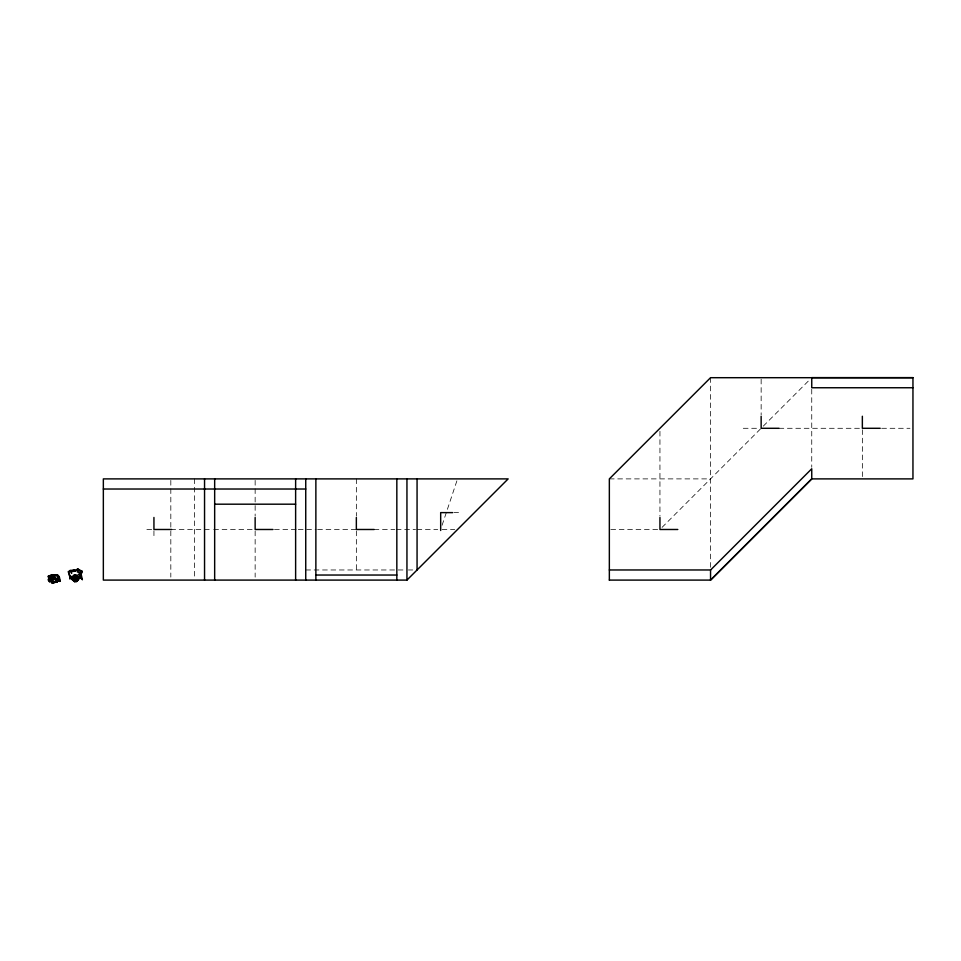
<?xml version="1.0" encoding="UTF-8"?>
<svg xmlns="http://www.w3.org/2000/svg" width="961" height="961" viewBox="0 0 961 961"><rect width="100%" height="100%" fill="white"/><g stroke="black" fill="none" stroke-linecap="round" stroke-linejoin="round"><path stroke-width="0.72" stroke-dasharray="4.8 3.6" d="M442.084 525.271L457.076 480.296M662.057 527.385L762.205 427.213M763.262 426.155L809.642 379.751M743.285 428.294L759.658 428.294M779.011 428.294L862.353 428.294M881.693 428.294L909.971 428.294M609.346 478.89L710.551 478.89M454.072 512.621L458.541 512.621M146.865 529.487L152.535 529.487M170.818 529.487L212.237 529.487M213.714 529.487L253.668 529.487M274.498 529.487L296.817 529.487M298.306 529.487L316.169 529.487M317.647 529.487L356.351 529.487M374.105 529.487L394.815 529.487M396.292 529.487L415.524 529.487M417.014 529.487L437.723 529.487M442.084 529.487L454.733 529.487M610.836 529.487L658.465 529.487M305.742 569.969L405.506 569.969M408.389 569.969L412.725 569.969M862.353 429.783L862.353 477.401M811.745 389.253L811.745 467.274M761.148 379.175L761.148 414.9M710.551 377.697L710.551 569.969M659.943 431.273L659.943 516.093M356.351 478.89L356.351 516.093M356.351 530.977L356.351 572.648M255.145 480.38L255.145 516.093M255.145 530.977L255.145 577.117M194.422 478.89L194.422 577.117M170.818 480.38L170.818 528.009M170.818 530.977L170.818 577.117M153.94 530.844L153.94 538.989"/><path stroke-width="1.44" d="M70.333 575.639L71.895 579.507L71.907 578.51M76.616 580.696L77.445 578.546L77.024 576.372L74.453 575.951L73.336 578.186L74.285 580L75.487 580.72L76.616 580.216M78.502 579.147L77.541 576.047L74.453 574.906L72.459 576.876L72.772 580.18L74.706 581.645L76.76 581.477L78.093 580.072L78.526 577.513L77 575.483M72.459 576.876L72.399 579.219L74.706 581.645M53.348 577.693L51.702 578.846L51.606 580.997L53.924 582.21L55.714 581.321L56.255 579.471L55.306 577.753L53.227 577.393L52.314 578.666L51.606 580.997L53.924 582.21L55.714 581.321L53.095 581.934L53.456 575.843L49.431 577.969L48.278 576.276L51.894 574.75L56.927 574.786L58.921 577.657L56.915 582.018L52.134 582.991L52.254 581.958L50.489 580.156M80.412 573.885L80.7 575.146L78.85 579.195L78.49 578.15M49.455 581.705L49.768 579.675L48.05 579.699L49.455 581.705L57.131 582.174L58.189 579.327L57.564 578.87M55.306 577.753L54.921 578.894L58.921 577.657L58.453 575.555L54.669 574.846L48.278 576.276L49.143 580.588L52.314 578.666L51.87 576.528L52.843 575.831L52.314 578.666L49.431 577.969L49.66 576.456L51.894 574.75L50.152 578.114L51.894 574.75M58.189 576.54L59.462 577.261L59.942 581.393L58.297 581.057L52.891 582.834L53.035 581.946M78.093 580.072L78.562 577.897L77.541 576.047L75.667 574.774L73.264 575.603M77.625 577.933L75.667 580.648L74.538 580.468L73.276 577.957L74.357 575.999L76.976 576.408L77.625 577.933L76.46 576.324L74.297 576.348L73.276 577.957M70.658 576.432L69.853 579.027L70.766 576.696M59.077 579.291L59.378 578.63L59.942 581.393M80.135 576.047L80.7 575.146L79.222 577.153M54.02 575.867L54.669 574.846L58.453 575.555M49.215 580.372L49.768 579.675M74.538 580.468L76.976 576.408M73.096 571.531L77.793 568.936L82.31 571.423L80.123 576.792L77.336 577.717M406.947 580.096L508.153 478.89L103.344 478.89L103.344 580.096L406.947 580.096L406.947 478.89M710.551 570.029L811.745 468.776L811.745 478.89L710.551 580.144L710.551 569.969L609.346 569.969M74.706 575.879L76.58 576.216L82.31 571.423L76.796 570.197L77.793 568.936L79.499 570.654L76.58 570.305L74.249 571.375L74.562 570.053L70.129 570.474L68.399 571.759L69.492 575.783L71.895 579.507M49.431 577.969L50.921 577.093L49.888 577.609M51.87 576.528L53.456 575.843L54.621 576.996L53.456 575.843M58.297 581.057L52.134 582.991M54.212 576.059L52.843 575.831M74.453 580.84L75.487 580.72M52.735 575.879L50.176 575.879L51.101 575.951M609.346 580.096L710.551 580.096L811.745 478.89L912.95 478.89L912.95 377.637L811.745 377.637L811.745 387.751L912.95 387.751M912.95 377.697L710.551 377.697L609.346 478.89L609.346 580.144M779.011 428.294L761.148 428.294L761.148 416.257M880.216 428.294L862.353 428.294L862.353 416.257M103.344 489.017L305.742 489.017M214.663 504.189L295.628 504.189M452.715 512.621L440.679 512.621L440.679 530.484M171.803 529.487L153.94 529.487L153.94 517.462M273.008 529.487L255.145 529.487L255.145 517.462M374.201 529.487L356.351 529.487L356.351 517.462M677.805 529.487L659.943 529.487L659.943 517.462M315.869 575.038L396.833 575.038M74.453 575.951L76.255 575.963M57.936 575.975L55.534 575.951L54.669 574.846M76.76 581.477L74.189 581.429L72.255 578.726M52.326 581.069L50.489 580.888L54.573 582.51M58.285 579.507L54.921 578.894L56.255 579.471M51.702 578.846L55.366 579.051L55.714 581.321M79.967 574.125L81.18 574.474L82.37 579.603L79.523 577.056M52.254 581.958L49.143 580.588L48.579 577.969M77.204 571.831L79.943 573.056M69.492 575.783L72.495 577.285M76.472 580.336L74.297 576.348M51.81 581.898L52.891 582.834M57.996 577.681L59.474 579.087M79.775 576.192L82.37 579.603L79.703 575.807L80.171 576.504M75.414 571.23L74.562 570.053L68.399 571.759L70.117 576.095M50.945 580.816L52.519 583.363M70.129 570.474L71.619 573.357L71.57 571.435M59.162 578.078L59.354 579.315M417.062 478.89L417.062 569.969M396.833 478.89L396.833 580.096M315.869 478.89L315.869 580.096M305.742 478.89L305.742 580.096M295.628 478.89L295.628 580.096M214.663 478.89L214.663 580.096M204.549 478.89L204.549 580.096"/></g></svg>
